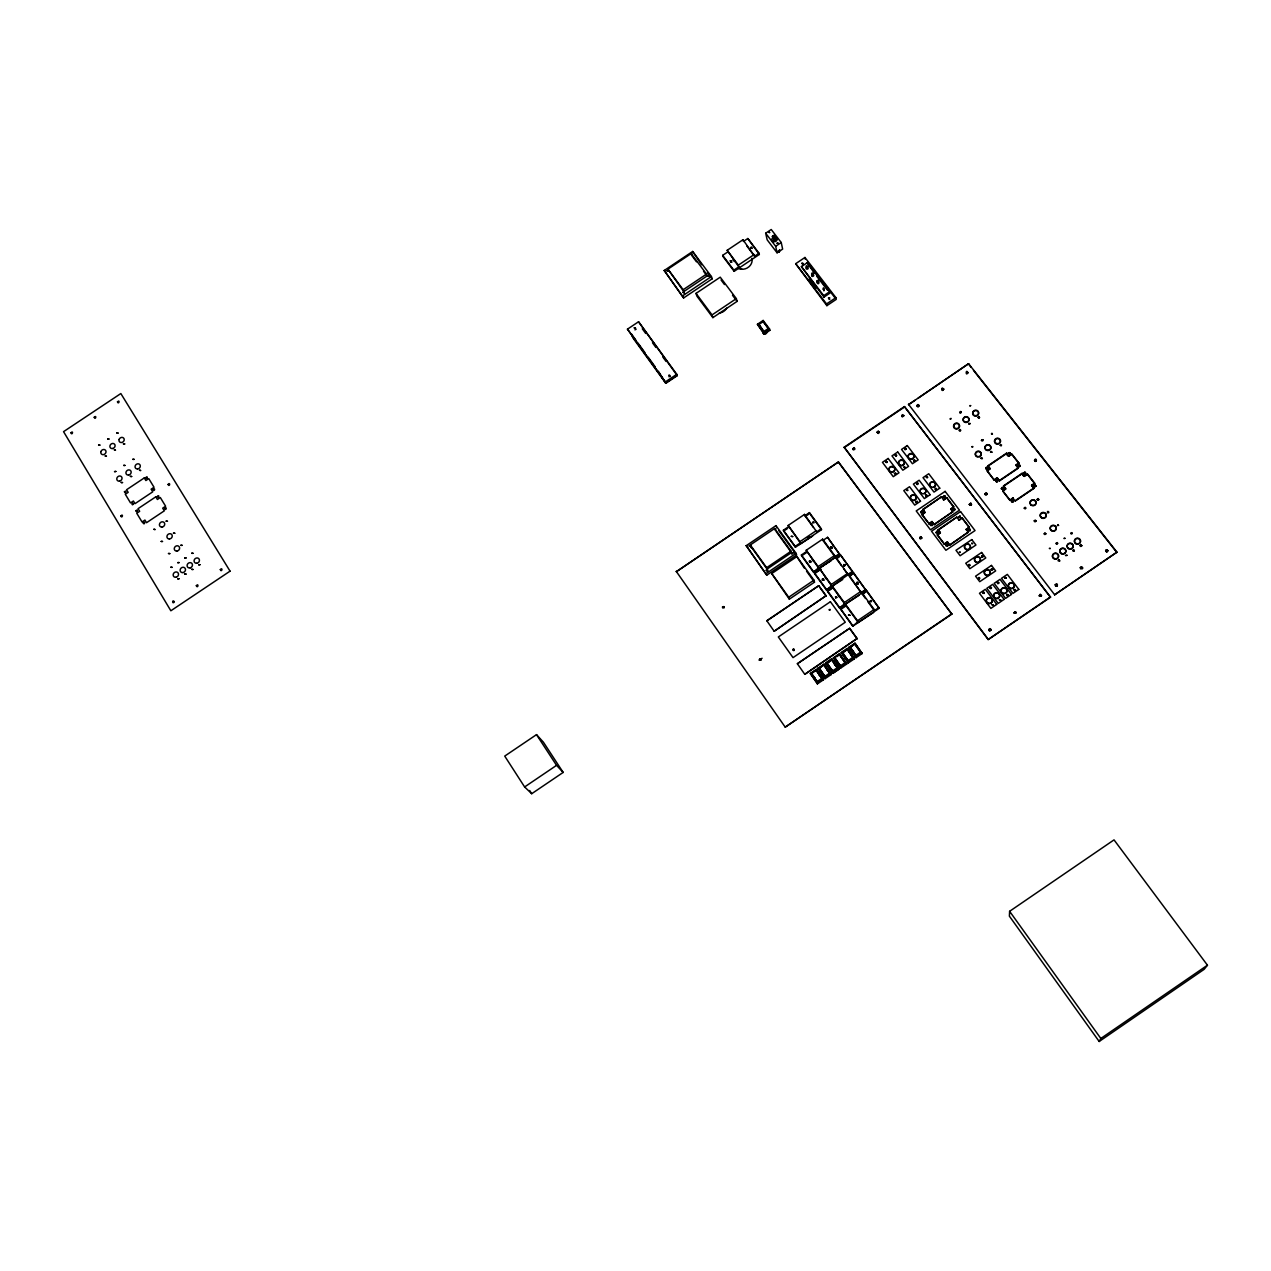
<?xml version="1.0" encoding="UTF-8"?>
<svg xmlns="http://www.w3.org/2000/svg" width="1271" height="1271" viewBox="0 0 1271 1271"><rect width="100%" height="100%" fill="white"/><g stroke="black" fill="none" stroke-linecap="round" stroke-linejoin="round"><path stroke-width="1.5" d="M792.77 649.576L794.248 649.735M794.248 649.545C793.644 652.976 791.912 647.098 794.296 649.688M994.24 479.755L997.258 477.705L994.24 480.152L987.122 470.572L990.141 468.522L987.98 465.742L1006.553 453.175C1007.22 460.404 1015.815 450.411 1008.729 455.955M691.329 254.899L692.393 254.073L692.06 255.233M1011.764 453.906L1018.929 463.057L1015.879 465.122L1018.039 468.316L999.435 480.915L997.258 477.705M1009.889 500.361L1012.923 497.93L1009.889 500.361L1002.724 491.114L1005.758 488.668L1003.566 485.856L1022.218 473.241C1022.869 480.502 1031.512 470.477 1024.41 476.037M1002.724 491.114L1005.742 489.065L1003.566 485.856M1008.713 456.368L1006.553 453.175M1070.881 533.232C1073.137 532.914 1069.658 534.964 1072.247 533.232M1057.361 525.622C1059.299 523.573 1056.725 525.209 1058.664 525.495M1015.879 465.122L1018.929 463.057M1012.923 497.93L1015.1 501.139L1033.784 488.493L1031.607 485.268L1034.673 483.202L1027.461 473.972M1033.958 485.601C1034.705 489.796 1037.39 483.536 1034.022 485.76M1034.34 520.633L1035.388 520.109L1035.801 521.046M1035.992 486.285L1035.15 484.791L1033.943 485.999M1020.248 465.472L1019.326 466.934L1018.214 465.679M1006.155 577.828L1004.741 578.337L1006.203 577.844M1006.203 577.67L1004.773 577.447L1006.139 578.019M1107.883 550.534C1106.008 555.348 1104.912 546.88 1107.756 550.629M991.332 569.583L992.778 568.915L991.38 569.773M995.67 481.328C996.512 477.26 999.07 483.441 995.733 481.169M1000.134 445.12C1002.628 446.486 999.228 444.929 1001.548 444.977M1001.373 488.684L1002.311 487.238L1003.423 488.477M1003.439 488.08L1002.771 489.478L1001.437 488.541M981.466 440.274L982.848 439.782L981.434 440.513M981.482 556.634L982.34 555.506L982.96 556.666M985.803 467.919L986.916 469.412L987.837 467.95M992.46 434.062C991.221 431.775 991.094 435.699 992.333 433.554M1024.394 476.45L1022.218 473.241M968.486 530.198C969.01 526.305 972.093 531.898 968.661 530.293M968.55 565.388L969.995 565.071L968.677 565.373M968.597 565.563C969.169 561.814 970.885 567.946 968.581 565.214M955.014 509.258L954.092 510.704L952.98 509.21M958.636 517.249L960.066 515.899L960.24 517.933M967.851 372.467C965.69 377.503 965.61 367.684 968.057 372.959M950.152 419.001C951.772 419.223 951.201 417.635 950.263 418.89M1039.233 595.749L1040.298 594.224L1041.505 595.845L1039.44 596.274L1039.98 594.637L1041.521 595.559M932.421 524.542L932.215 525.622M936.616 489.303C934.821 486.65 935.71 491.972 936.489 488.779M936.028 532.549L936.934 531.119L938.077 532.342M938.062 532.597L936.965 531.485L936.092 532.787M927.639 477.324C924.51 475.433 929.387 479.66 926.146 477.07M916.995 405.37C917.741 409.739 920.744 403.257 917.122 405.544M916.169 502.744L915.883 501.711M915.914 502.283L917.074 501.282L915.962 502.458M918.012 483.441L917.376 484.585L916.55 483.584M917.201 501.41L917.201 502.633M829.296 610.016C830.297 608.015 830.773 611.335 829.2 609.683M903.824 415.474L902.315 416.952L902.346 414.632L903.713 415.998L901.822 416.189M1009.619 911.307L1009.381 916.153L1099.177 1041.489L1204.177 969.312L1207.45 965.197L1114.032 839.877L1009.619 911.307L1100.829 1038.486L1099.177 1041.489M885.633 462.199L886.237 461.039L887.079 462.056M1033.784 488.493L1031.607 485.268M869.857 601.533L871.016 600.754L871.556 601.755M870.27 601.866C871.207 598.498 871.159 602.232 870.031 601.199M857.194 583.993L857.432 582.785L858.243 583.897M1031.591 485.665L1034.673 483.202M843.737 565.309C847.122 566.008 843.499 564.801 844.246 566.215M854.843 448.441C850.347 450.935 856.908 445.343 852.746 448.806M835.571 597.99L836.922 597.497M760.662 658.934L761.011 660.269L760.741 659.093M822.242 580.227L823.211 579.274L823.926 580.259M823.719 580.275L822.925 579.465M943.606 389.228C941.176 392.088 941.541 386.432 943.638 389.403M759.851 660.316L759.502 659.363L760.646 659.093M879.341 431.965L878.388 433.49L877.165 432.156M877.212 432.585L878.166 431.044L879.405 432.378M722.802 607.57C724.422 605.52 721.896 608.92 723.755 606.712M739.833 267.418L740.278 268.61M731.889 262.255L731.159 261.524L730.539 262.398M1045.811 533.582L1045.588 534.456M669.086 376.836C671.708 374.468 666.989 374.723 669.483 375.994M984.898 494.149L985.962 492.64L987.09 493.752M987.138 493.625L986.36 495.07M978.368 578.353L979.448 577.685L979.512 578.909M1050.513 597.211L904.444 406.577L844.166 447.217L988.171 639.567L1050.513 597.211L904.444 406.577M919.648 538.094L920.681 536.616L921.888 537.983M1024.394 508.352C1025.888 504.809 1025.983 511.339 1024.41 507.955M1116.939 552.154L1054.66 594.78L1116.939 552.154L968.597 363.681L908.495 404.671L914.993 400.286M960.177 552.345C959.097 551.106 959.065 553.076 960.256 552.17M970.091 423.402C967.596 423.132 971.346 425.054 968.677 423.465M904.015 467.363C905.127 465.122 905.317 469.015 903.967 466.965M1037.247 499.614L1038.01 498.518L1038.757 499.582M1006.711 595.368C1008.094 591.968 1008.221 598.355 1006.711 595.019M978.241 417.015C979.782 420.812 979.655 413.838 978.257 417.794M971.759 543.654C973.078 542.51 972.823 544.751 971.68 543.13M913.611 460.896L914.278 459.784L915.041 460.674M990.522 452.142C992.889 450.331 989.696 452.54 991.888 452.047M991.968 452.285L990.506 451.729M926.972 495.293L926.464 496.357M925.526 495.15C927.782 497.533 925.415 492.481 925.908 496.294M970.663 405.608C969.296 405.29 969.439 406.641 970.583 405.703M100.886 451.713L100.79 452.365A2.764 2.415 -41.9 0 0 102.887 454.653A2.764 2.415 -41.9 0 0 105.827 452.683A2.764 2.415 -41.9 0 0 104.762 449.727L104.158 449.537A2.764 2.415 -41.9 0 0 100.886 451.698M906.112 448.981C904.888 446.312 904.428 451.062 906.096 448.885M971.854 446.931C973.411 445.708 973.046 447.773 971.965 446.598M1034.499 460.499C1035.881 456.241 1037.787 463.216 1034.546 460.356M907.033 490.225C908.145 491.273 908.463 489.081 907.017 490.59M969.36 504.38L970.774 502.998L971.552 504.682M1008.253 453.254C1012.288 451.332 1006.457 454.128 1010.286 453.032M1010.318 452.873L1009.253 454.224L1008.268 452.841M943.193 496.882L944.973 496.246M945.211 496.532L944.909 497.596M1058.457 560.257L1059.712 560.829L1058.362 560.034M1064.923 538.507C1063.096 538.523 1064.002 538.332 1064.939 538.141M1059.68 561.004L1059.045 559.717L1058.219 560.924M997.576 583.548C998.116 579.258 999.387 586.106 997.385 582.69M1056.153 543.003L1057.488 543.623L1056.09 543.734M1057.615 543.289C1057.488 540.779 1055.137 545.815 1057.567 543.464M1080.445 567.406L1080.62 568.82M1082.67 567.835L1082.431 568.725M990.03 587.98C991.873 584.708 991.11 591.317 990.077 587.456M1081.7 545.879L1081.049 544.751L1080.207 545.942M1081.748 545.497L1080.89 546.514L1080.239 545.402M1057.345 585.597L1057.329 584.422M1055.216 584.533L1055.645 585.772L1057.043 585.709M1014.083 589.76L1015.513 590.237M1015.545 590.062C1013.972 593.303 1013.988 587.123 1015.529 590.221M961.098 412.725C961.178 409.469 958.286 413.536 960.987 412.455M961.083 412.201L959.748 412.789L961.13 411.947M960.558 429.948C958.699 433.745 959.414 426.691 960.526 430.726M894.403 473.527C896.77 472.431 893.354 475.02 895.848 473.289M1013.321 501.791L1012.971 500.663L1011.525 500.885M895.324 455.304C897.676 456.48 893.894 453.969 896.627 455.574M945.846 545.323C947.531 541.51 948.087 548.516 945.815 544.957M947.864 545.164L947.689 546.006M1070.722 533.566L1071.612 532.613L1072.216 533.598M1035.325 521.777L1035.817 520.856M1018.389 466.139L1020.248 465.726L1018.198 465.837M991.602 570.059L991.396 568.868M1023.933 473.177C1025.363 469.285 1027.111 476.18 1023.981 473.67C1024.982 469.984 1026.809 475.767 1023.933 473.019M1003.423 488.334L1001.564 488.747M982.976 556.491C980.99 554.251 981.943 559.192 982.96 556.301M1107.867 550.82L1106.85 551.709L1105.595 550.74M985.803 468.316C986.725 464.757 989.188 470.334 985.978 468.618M960.59 517.551L959.827 516.201L958.684 517.504M982.372 458.307C979.417 457.131 984.119 459.482 980.91 458.291M938.03 532.231L937.41 533.343M952.996 509.592C953.933 506.065 956.348 511.673 953.155 509.925M935.234 488.906C937.378 490.892 935.52 485.983 935.202 489.446M930.436 524.859L932.279 524.446M926.209 476.72L927.608 477.149M917.042 405.799L917.98 404.512L919.14 405.576M919.155 405.671L918.17 406.529L916.979 405.64M885.633 462.024L887.031 461.881M831.79 548.452L831.758 547.451L830.614 547.706M822.559 579.687C825.594 579.624 821.288 577.113 822.559 580.227M810.977 562.449L809.484 561.893M750.939 248.401C753.576 245.939 748.667 247.289 752.321 248.401M1044.285 533.852C1045.112 531.04 1046.605 535.679 1044.349 533.836M984.93 493.879L986.963 493.498M987.106 493.895L984.946 494.022M1050.291 548.373C1049.115 547.88 1049.004 548.881 1050.275 548.564M982.801 592.365L984.024 593.525L982.912 592.572M1024.41 508.162L1025.872 508.098L1024.442 508.146M1072.899 550.645C1073.916 548.834 1075.488 551.121 1073.089 550.327M1038.55 500.091C1039.011 497.422 1035.913 500.44 1038.566 499.694M811.676 275.076C810.787 277.904 815.696 275.759 812.947 274.52M969.392 504.651L970.79 503.38L971.251 505.143M945.163 496.786L943.289 496.977M998.847 582.96L997.576 583.198M991.491 587.917L990.045 587.822M1016.196 613.162C1010.667 612.654 1019.437 611.637 1014.099 612.924M1057.202 585.852C1057.107 580.402 1053.357 588.362 1057.25 585.502M990.919 630.003C987.456 632.704 989.871 625.697 990.983 630.051M894.498 473.575L895.753 473.368M792.929 649.719L794.073 649.386M1048.543 512.817L1047.352 512.785M982.896 556.476L981.752 556.746M1035.929 486.126L1034.149 486.316M970.313 530.706L969.694 529.133L968.55 530.436M937.95 532.47L936.187 532.644M1000.182 445.358L1001.421 445.644M922.587 512.134L921.014 512.499M980.974 458.338L982.388 458.545M916.661 483.631L917.916 483.504M856.892 583.039L857.258 581.959L857.623 582.738M857.973 584.088L857.814 582.754L856.797 584.056M915.978 501.918L917.122 501.664M844.008 565.118L843.69 566.167M901.79 415.601L903.665 415.41M831.838 548.437L831.488 547.102L831.234 548.437M854.811 449.378L853.349 449.902L852.666 448.663M812.471 522.937C815.918 520.729 810.326 522.524 814.091 522.794M723.962 608.031L723.962 607.014M802.303 264.972L803.336 264.972M921.713 538.141L919.664 537.998M984.119 593.017C981.736 594.542 983.643 590.141 984.215 593.017M1008.125 595.352L1006.743 595.209L1008.11 594.987M978.32 417.269L979.591 417.476L978.32 417.524M925.638 495.372L926.909 495.34M822.973 289.407C824.164 283.814 823.465 294.999 824.148 289.057M971.425 504.539L969.487 504.523M997.513 582.69L998.799 582.769M990.157 587.631L991.459 587.726M1080.525 567.501L1082.606 567.915M1080.318 545.418L1081.685 545.688L1080.318 545.752M1014.163 589.935L1015.465 590.046M988.917 629.336C992.333 627.302 990.014 633.594 988.727 629.828M1055.311 584.628L1057.138 584.549M960.431 430.456L959.176 430.265L960.511 430.202M1013.209 501.616L1011.351 501.203M992.524 570.091L992.826 569.09L991.38 569.408M1035.658 521.174L1034.387 520.983L1035.754 520.872M960.431 517.376L958.795 517.345M1041.283 596.004L1039.328 595.67M1105.786 550.311L1107.613 550.391M806.45 267.482C804.336 269.674 809.659 269.77 807.816 267.482M828.978 299.352L829.772 299.336M1100.829 1038.486L1207.45 965.197M988.171 639.567L1050.545 596.877M818.46 567.851L818.127 566.644L834.618 555.491L822.655 539.158L806.211 550.264L818.46 567.851L813.519 572.188L839.718 554.49L827.564 537.315L822.973 540.429L834.904 556.73L839.511 553.616M852.603 571.457L826.5 590.062L831.472 585.74L819.175 568.073L835.667 556.92L847.979 574.571L852.603 571.457L840.56 555.046L835.953 558.16L841.418 565.627M831.234 560.622L817.555 569.456M826.5 590.062L814.552 573.618L819.493 569.281M814.552 573.618L817.253 571.791M817.825 571.41L821.114 569.186M836.715 558.636L839.416 556.809M789.339 599.165L788.719 597.227L813.948 580.164L796.869 556.603L771.735 573.571L789.339 599.165L814.489 582.166L813.948 580.164M927.83 522.381L921.999 514.66L925.018 512.61L922.841 509.417L941.461 496.834L943.638 500.027L946.657 497.581L943.638 500.027M922.889 509.798L941.461 496.834M994.24 480.152L987.122 470.969L990.141 468.935L987.98 466.139L1006.553 453.588M921.999 514.66L924.986 512.229L922.841 509.417M766.842 620.788L818.762 585.677L826.055 595.734L774.166 631.242L766.842 620.788L818.762 585.677M524.621 786.956L556.555 765.349L563.164 772.418L531.707 793.708L524.621 786.956L504.73 756.102L536.505 734.638L543.368 742.137L563.164 772.418M831.472 585.74L831.17 584.549L847.709 573.364M842.752 579.481L830.551 587.329M839.575 608.078L827.548 591.508L832.521 587.186L832.219 585.995L844.294 602.597L844.58 603.757L839.575 608.078L865.932 590.221L853.651 572.887L849.028 576.017L848.758 574.794L861.134 592.54L865.773 589.41M829.185 590.395L832.473 588.171M849.775 576.462L853.651 572.887M931.993 521.507L928.99 523.938L931.993 521.507L934.169 524.716L952.789 511.705L934.137 524.335M953.695 506.811L950.66 509.274L953.695 506.811L946.657 497.581M826.055 595.734L774.166 631.242M999.435 480.517L1018.055 467.919M944.401 544.338L947.419 541.907L944.401 544.338L937.347 534.996L940.381 532.946L938.205 529.721L956.888 517.09L959.065 520.3L962.115 517.837L959.065 520.3M938.236 530.102L956.888 517.09M1003.566 486.253L1022.202 473.638M937.347 534.996L940.349 532.565L938.205 529.721M759.121 660.253L762.092 658.251M844.294 602.597L860.896 591.365M858.91 595.384L843.642 605.314M852.73 626.206L840.433 608.714L845.628 605.203L845.358 604.043L857.512 620.756L857.766 621.884L852.73 626.206L879.182 608.285L866.838 590.856L862.199 593.986L865.519 598.53M840.624 609.524L845.279 606.362M862.93 594.415L866.838 590.856M969.217 527.163L966.151 529.61L969.217 527.163L962.115 517.837M949.596 545.132L968.311 532.088L949.596 545.132L947.435 542.288M1015.116 500.758L1033.816 488.096M857.512 620.756L874.162 609.476L861.945 592.81L862.199 593.986M867.728 601.548L874.384 610.636L879.039 607.474M797.362 663.732L849.663 628.287L857.083 638.519L804.781 674.329L797.362 663.732L849.663 628.287M873.638 612.415L856.813 623.441M857.083 638.519L804.781 674.329M825.673 662.795L831.695 658.712L838.526 668.212L838.781 669.182L832.759 673.265L825.673 662.795L832.855 673.408L839.035 669.213L832.235 659.728L826.96 663.24L832.505 670.977L837.224 667.783L831.504 659.442L826.96 663.24M816.792 670.182L823.576 679.699L817.396 683.893L810.31 673.423L816.332 669.34L823.417 679.794L816.332 669.34M818.047 668.181L824.069 664.098L831.313 674.456L825.117 678.65L818.047 668.181L825.117 678.65M833.506 657.711L839.527 653.628L846.772 663.97L840.576 668.165L833.506 657.711L840.576 668.165M842.53 652.897L847.074 649.1L852.793 657.441L848.091 660.618L842.53 652.897L847.662 649.274L854.493 658.743L848.313 662.922L841.227 652.468L847.249 648.385L854.334 658.839L848.647 650.959M854.986 643.158L862.215 653.501L856.034 657.695L849.203 648.226L848.949 647.241L854.986 643.158L862.056 653.612M811.406 673.28L816.125 670.087L821.829 678.428L817.126 681.621L811.406 673.28L817.126 681.621M819.16 668.022L823.862 664.844L829.582 673.169L824.863 676.363L819.16 668.022L824.863 676.363M834.634 657.536L839.337 654.343L845.056 662.684L840.353 665.861L834.634 657.536L840.353 665.861M850.108 647.05L854.811 643.857L860.531 652.182L855.828 655.375L850.108 647.05L855.828 655.375M825.959 663.764L831.965 659.681L831.695 658.712M810.612 674.377L816.125 670.087M818.333 669.134L823.862 664.844M836.779 656.646L839.94 654.501L839.527 653.628M850.251 647.67L854.811 643.857M817.396 683.893L817.094 682.956L823.131 678.857M824.831 677.713L830.884 673.614L831.155 674.551L824.069 664.098M832.473 672.311L838.526 668.212M840.322 667.211L846.359 663.112L846.613 664.082L839.781 654.597M848.313 662.922L848.059 661.953L854.096 657.87M856.034 657.695L855.796 656.71L861.833 652.627M951.82 613.798L785.224 727.139L951.836 614.131L838.447 461.945L676.394 571.68L838.447 461.945M844.246 447.63L904.491 407.006M918.234 398.093L968.597 363.681M746.252 545.672L775.961 525.622L796.059 553.33L796.552 555.062L766.778 575.159L746.252 545.672L766.778 575.159M751.431 548.103L750.303 544.957L774.611 528.545L791.039 551.217L791.976 554.347M821.273 528.768L821.495 529.657L795.424 547.261L795.169 546.387L800.317 542.924L788.163 525.447L804.527 514.405L816.697 531.866L821.273 528.768L809.436 512.626L804.861 515.708L813.472 527.449M795.424 547.261L783.667 531.071L783.397 530.198L788.528 526.734M783.667 531.071L787.686 528.371M806.418 515.724L809.675 513.532L809.436 512.626M800.317 542.924L799.952 541.668L816.363 530.579M812.646 536.044L799.443 544.544M776.168 531.5L791.452 552.615L767.096 569.074L766.635 567.692L791.039 551.217M766.206 573.491L796.059 553.33M813.519 572.188L801.651 555.84L801.413 554.982L806.561 551.503M801.651 555.84L806.545 552.535M758.644 324.661L763.108 321.658L762.886 320.753L768.272 328.538L763.807 331.524L758.422 323.755L763.807 331.524M764.141 334.194L763.776 332.748L769.495 328.887L763.156 320.451L757.421 324.296L764.141 334.194L769.861 330.349L769.495 328.887M823.989 297.096L823.735 295.682L829.55 291.774L807.196 262.747L801.413 266.624L823.989 297.096L829.804 293.204L829.55 291.774M826.881 305.66L826.563 303.928L835.905 297.652L804.94 257.473L795.678 263.701L826.881 305.66L836.207 299.4L835.905 297.652M664.24 270.485L692.663 251.467L711.426 276.538L712.125 278.857L683.623 297.938L664.24 270.485L683.623 297.938M667.91 269.15L691.17 253.58L706.517 274.091L707.073 275.982L683.782 291.583L667.91 269.15L683.163 289.724L684.529 293.871M759.057 253.263L759.343 254.454L734.161 271.327L733.844 270.151L738.816 266.831L727.171 250.308L742.963 239.742L754.624 256.234L759.057 253.263L747.825 238.519L743.408 241.474L742.963 239.742M734.161 271.327L723.008 256.535L722.675 255.344L727.632 252.039M765.666 233.229L771.227 229.511L781.236 242.523L782.634 249.084L777.089 252.802L767.176 239.838L765.666 233.229L775.66 246.272L777.089 252.802M683.163 289.724L706.517 274.091M627.493 329.157L638.55 321.754L676.76 374.278L677.268 375.66L666.131 383.127L627.493 329.157L666.131 383.127M682.877 295.666L711.426 276.538M772.45 236.342L774.214 235.151L775.389 236.708L776.009 239.488L774.246 240.664L772.45 236.342L774.246 240.664M773.642 237.884L775.389 236.708M696.031 293.394L720.244 277.173L736.338 298.621L737.101 301.37L712.872 317.623L696.905 296.143L696.031 293.394L712.03 314.922L712.872 317.623M738.816 266.831L738.356 265.131L754.211 254.518M775.66 246.272L781.236 242.523M779.314 251.912L779.552 249.958L779.314 251.912L778.329 250.625M712.03 314.922L736.338 298.621M665.607 381.761L676.76 374.278M635.802 340.056L631.29 333.812L632.942 337.927L665.559 382.984L675.473 376.327M922.047 513.023L922.095 510.878L920.744 512.467M835.619 597.656C839.003 596.814 833.474 596.464 836.239 597.211M741.644 268.785L740.58 268.769M669.563 376.137L670.453 376.502M810.263 561.464L809.611 562.402M892.48 466.807L893.179 466.997A2.939 2.749 -10.7 0 1 894.593 470.62M759.724 659.999C761.949 659.776 757.294 658.839 760.773 659.236M978.765 578.591C981.18 578.798 977.621 575.652 978.765 578.941M947.483 544.655L945.91 545.831M1034.594 521.666L1034.34 520.808M969.09 530.976L968.534 530.071M985.518 495.023L984.898 493.752M970.011 423.672L968.756 423.974M914.85 460.388C912.594 460.245 916.613 462.437 913.563 460.499M905.985 448.742L904.936 449.712L906.048 448.472M969.9 505.302L969.376 504.269M943.67 497.724L943.193 496.739M774.69 529.483L775.946 528.736L774.595 529.324M768.049 571.283L766.89 571.33L768.113 571.362M982.753 440.036C979.909 439.21 983.373 442.928 982.753 439.623M1048.559 511.959C1046.112 512.277 1048.368 510.307 1048.702 512.308M917.884 483.107L916.598 483.79L918.043 483.822M885.696 462.12C887.253 463.168 887.317 462.136 885.569 461.802M1045.652 533.598L1044.46 533.518L1044.524 534.519M1037.358 499.964L1037.263 499.233M968.613 364.142L971.06 367.255M973.507 370.369L1116.875 552.52M1011.764 454.319L1018.913 463.454M1027.445 474.385L1034.658 483.6M997.258 478.103L999.435 480.915M1002.724 490.717L1009.889 499.98M807.673 262.366L815.998 273.17M824.323 283.973L835.015 297.859M814.52 273.36L807.196 262.747M816.872 276.411L827.453 290.153M908.447 404.242L1054.66 594.78M801.413 266.624L823.735 295.682M809.087 279.016L816.109 288.167M795.678 263.701L826.563 303.928M774.833 237.947L776.009 239.488M946.688 497.962L953.727 507.193M962.131 518.218L969.217 527.529M759.343 254.454L747.825 238.519M950.644 508.877L952.821 512.086M966.135 529.229L968.327 532.454M746.776 245.907L754.624 256.234M727.171 250.308L738.356 265.131M947.419 541.907L949.58 544.766M932.024 521.888L934.169 524.716M921.952 514.278L928.958 523.557M937.315 534.63L944.369 543.972M722.675 255.344L733.844 270.151M763.108 321.658L769.861 330.349M757.421 324.296L763.776 332.748M721.038 279.97L724.486 284.561M732.509 295.269L737.101 301.37M844.166 447.217L988.155 639.249M701.576 264.781L692.663 251.467M707.439 272.614L712.125 278.857M691.774 255.503L696.476 261.81M703.546 271.263L707.073 275.982M838.526 462.342L951.836 614.131M810.739 514.993L821.495 529.657M839.718 554.49L827.564 537.315M852.777 572.3L840.56 555.046M853.826 573.729L865.932 590.221M866.997 591.666L879.182 608.285M843.61 568.614L847.979 574.571M850.124 577.511L861.134 592.54M788.163 525.447L799.952 541.668M806.211 550.264L818.127 566.644M819.175 568.073L831.17 584.549M832.521 587.186L844.58 603.757M845.628 605.203L857.766 621.884M677.268 375.66L638.55 321.754M642.3 328.76L645.684 333.431M652.484 342.773L655.884 347.444M662.668 356.786L666.068 361.457M783.397 530.198L795.169 546.387M801.413 554.982L813.297 571.346M814.33 572.776L826.293 589.251M827.342 590.681L839.384 607.268M840.433 608.714L852.555 625.411M778.742 530.484L796.552 555.062M818.858 586.026L826.15 596.067M849.743 628.621L857.162 638.836M804.273 568.058L796.869 556.603M806.545 571.203L814.489 582.166M638.058 343.17L644.842 352.528M648.226 357.215L654.994 366.572M658.394 371.243L665.559 382.984M854.954 644.476L860.531 652.182M848.949 647.241L855.796 656.71M852.793 657.441L847.074 649.1M841.227 652.468L848.059 661.953M845.056 662.684L839.337 654.343M771.735 573.571L788.719 597.227M750.303 544.957L766.635 567.692M750.811 546.371L767.096 569.074M831.965 659.681L837.653 667.593M837.224 667.783L831.504 659.442M824.037 665.432L829.582 673.169M816.3 670.675L821.829 678.428M810.31 673.423L817.094 682.956M676.22 571.33L785.224 727.139M1016.149 612.336L1014.909 611.732L1014.004 613.003M842.371 652.293L848.091 660.618M826.786 662.636L832.505 670.977M536.505 734.638L556.555 765.349M529.642 790.498L531.707 793.708M947.642 544.465L947.88 545.529M1003.359 488.239L1002.041 487.683L1001.437 488.922M987.774 468.109L986.455 467.569L985.851 468.808M954.966 509.401L953.647 508.845L953.043 510.084M932.406 524.669C929.768 521.332 930.912 528.291 932.358 524.288M930.594 525.574L930.388 524.732M922.667 511.784L921.348 511.228L920.871 512.69M636.135 329.237L634.896 329.856M723.739 606.521L724.105 607.331M1072.946 550.645L1074.297 551.153L1072.915 550.47M945.1 496.055L945.243 496.929M945.211 496.675L943.972 495.579L943.225 497.136M774.611 528.545L775.072 530.007M775.961 525.622L776.502 527.417M804.527 514.405L804.861 515.708M1020.248 465.885L1019.135 464.63L1018.262 466.33M763.156 320.451L763.521 321.913M847.249 648.385L847.503 649.37M822.655 539.158L822.973 540.429M835.667 556.92L835.953 558.16M834.618 555.491L834.904 556.73M722.405 606.998L722.722 607.84M804.94 257.473L805.29 259.284M874.162 609.476L874.384 610.636M896.579 455.161L896.023 456.353L895.134 455.225M988.377 575.413A3.019 2.844 -2.5 0 1 984.31 572.538A3.019 2.844 -2.5 0 1 988.806 570.266A3.019 2.844 -2.5 0 1 989.076 575.064M921.268 493.656A2.971 2.764 -8.5 0 1 920.887 489.43A2.971 2.764 -8.5 0 1 925.415 489.732A2.971 2.764 -8.5 0 1 924.224 493.847M908.193 456.067A2.939 2.733 -9.7 0 1 910.926 453.858L911.688 453.89A2.939 2.733 -9.7 0 1 913.992 456.877A2.939 2.733 -9.7 0 1 910.957 459.339A2.939 2.733 -9.7 0 1 908.13 456.782L908.145 455.669A2.955 2.749 -9.7 0 1 910.878 453.445L911.657 453.493A2.955 2.749 -9.7 0 1 913.944 456.464A2.955 2.749 -9.7 0 1 910.91 458.926A2.955 2.749 -9.7 0 1 908.082 456.384M894.18 471.239A2.939 2.749 -10.7 0 1 892.178 472.24M891.416 472.224A2.939 2.749 -10.7 0 1 889.001 469.809L889.033 469.126A2.939 2.749 -10.7 0 1 892.449 466.791M904.301 463.772A2.939 2.749 -10.2 0 1 899.344 464.979M898.899 464.408A2.939 2.749 -10.2 0 1 900.456 460.499A2.939 2.749 -10.2 0 1 904.348 462.342M970.424 547.467A3.003 2.828 -4.5 0 1 968.502 549.66M966.961 549.803A3.003 2.828 -4.5 0 1 964.467 546.816A3.003 2.828 -4.5 0 1 967.438 544.195A3.003 2.828 -4.5 0 1 970.456 546.721M931.325 487.381A2.971 2.764 -8 0 1 930.34 483.107A2.971 2.764 -8 0 1 935.027 483.234A2.971 2.764 -8 0 1 933.581 487.444M990.617 603.407A3.035 2.876 -1.4 0 1 986.296 600.818A3.035 2.876 -1.4 0 1 990.617 598.196A3.035 2.876 -1.4 0 1 991.285 602.994M976.064 562.29A3.019 2.844 -3.5 0 1 975.286 557.858A3.019 2.844 -3.5 0 1 980.036 558.255A3.019 2.844 -3.5 0 1 978.352 562.481M1044.127 518.282A3.019 2.812 -1 0 1 1040.234 515.216A3.019 2.812 -1 0 1 1044.857 513.214A3.019 2.812 -1 0 1 1044.841 517.964M1053.754 558.636A3.05 2.844 1 0 1 1053.135 554.474A3.05 2.844 1 0 1 1057.615 554.251A3.05 2.844 1 0 1 1057.456 558.462M1056.789 558.859A3.05 2.844 1 0 1 1054.469 558.97M953.6 426.119A2.955 2.733 -7.7 0 0 956.285 428.549A2.955 2.733 -7.7 0 0 959.383 426.452A2.955 2.733 -7.7 0 0 957.762 423.307L957.063 423.116A2.955 2.733 -7.7 0 0 953.631 425.404L953.615 426.548A2.955 2.733 -7.6 0 0 956.3 428.963A2.955 2.733 -7.6 0 0 959.398 426.881A2.955 2.733 -7.6 0 0 957.778 423.736L957.079 423.545A2.955 2.733 -7.6 0 0 953.647 425.833M985.216 449.044A2.971 2.749 -5.6 0 1 987.901 445.072A2.971 2.749 -5.6 0 1 990.602 448.949A2.971 2.749 -5.6 0 1 985.645 449.632M977.383 456.94A2.971 2.749 -6 0 1 975.969 452.635A2.971 2.749 -6 0 1 980.831 452.826A2.971 2.749 -6 0 1 978.924 457.004M1051.308 530.643A3.035 2.828 -0.1 0 1 1051.895 525.892A3.035 2.828 -0.1 0 1 1056.249 528.386A3.035 2.828 -0.1 0 1 1051.975 531.024M972.68 413.123A2.955 2.717 -6.9 0 0 975.54 415.649A2.955 2.717 -6.9 0 0 978.575 413.186A2.955 2.717 -6.9 0 0 976.239 410.231L975.477 410.199A2.955 2.717 -6.9 0 0 972.744 412.408L972.696 413.552A2.955 2.717 -6.9 0 0 975.556 416.078A2.955 2.717 -6.9 0 0 978.575 413.615A2.955 2.717 -6.9 0 0 976.255 410.66L975.477 410.628A2.955 2.717 -6.9 0 0 972.76 412.837M1064.177 553.854A3.05 2.844 1.2 0 1 1059.76 551.376A3.05 2.844 1.2 0 1 1064.002 548.691A3.05 2.844 1.2 0 1 1064.828 553.425M726.631 308.138A8.833 8.007 -19.6 0 1 719.338 313.031M774.357 236.899A2.669 2.399 -17.1 0 1 777.01 240.044A2.669 2.399 -17.1 0 1 772.625 241.093A2.669 2.399 -17.1 0 1 773.674 237.057M751.924 258.331A9.437 8.5 -18.4 0 1 749.08 266.672L747.078 268.07A9.437 8.5 -18.4 0 1 737.736 268.181M734.463 261.524A9.485 8.532 -18.4 0 1 733.065 259.745M853.651 653.167A3.035 2.923 -11.3 0 1 852.603 651.197M853.508 651.673A2.256 2.161 -11.3 0 1 853.381 651.117M845.93 658.394A3.035 2.923 -12 0 1 845.406 657.838M839.623 664.256A3.035 2.923 -12.8 0 1 837.16 661.651M831.806 669.356A3.035 2.923 -13.6 0 1 831.043 669.134M830.392 668.721A3.035 2.923 -13.6 0 1 829.852 668.165M834.332 664.209A3.035 2.923 -13.6 0 1 835.222 665.448M822.766 674.107A3.035 2.923 -14.4 0 1 821.876 672.867M826.722 669.595A3.035 2.923 -14.4 0 1 827.246 670.151M815.029 679.35A3.035 2.923 -15.3 0 1 814.044 676.585M818.985 674.822A3.035 2.923 -15.3 0 1 819.525 675.394M815.156 678.349A2.256 2.161 -15.3 0 1 814.902 677.84M761.949 330.142A2.876 2.621 -17.7 0 1 760.979 328.363M762.076 329.237A2.129 1.954 -17.7 0 1 761.822 328.776M766.604 330.921A2.129 1.938 -17.7 0 1 766.175 333.558A2.129 1.938 -17.7 0 1 763.331 333.526A2.129 1.938 -17.7 0 1 763.267 330.889M809.468 536.823A9.818 9.247 -16.2 0 1 807.387 538.284M813.71 561.544A9.882 9.342 -14.9 0 1 812.233 559.574M826.674 579.354A9.914 9.39 -13.9 0 1 825.181 577.384M839.734 597.306A9.946 9.453 -12.7 0 1 838.225 595.321M168.042 484.489C169.837 487.81 170.505 481.201 168.042 484.489M114.565 471.605L115.852 471.446L114.565 471.605M145.815 477.61C147.42 480.66 148.103 474.623 145.815 477.61M1067.068 555.332L1065.559 555.475L1067.068 555.332M816.872 281.098C818.683 284.704 819.731 277.952 816.872 281.098M817.174 282.686C818.969 286.293 820.017 279.556 817.174 282.686M997.719 480.724C996.925 484.791 994.335 478.579 997.656 480.867M999.356 599.864L1000.833 600.103L999.356 599.864M177.733 578.813L179.052 578.718L177.733 578.813M184.74 558.033L186.059 557.937L184.74 558.033M791.754 552.678L793.199 552.869L791.754 552.678M888.985 468.713L888.953 469.412A2.939 2.749 -10.7 0 0 891.607 471.859A2.939 2.749 -10.7 0 0 894.72 469.762A2.939 2.749 -10.7 0 0 893.132 466.584L892.433 466.393A2.939 2.749 -10.7 0 0 888.985 468.697M177.765 562.656L179.084 562.576L177.765 562.656M848.52 615.069L849.981 615.307L848.52 615.069M196.322 585.693C197.942 589.236 199.007 582.452 196.322 585.693M843.658 564.61L845.104 564.832L843.658 564.61M830.614 546.816L832.076 547.038L830.678 546.641M943.622 388.958C942.288 393.708 940.302 385.621 943.622 388.958M198.657 564.769L199.976 564.689L198.657 564.769M707.359 276.029L708.741 276.014L707.359 276.029M809.357 561.194L810.803 561.417L809.357 561.194M807.895 266.56C805.766 270.342 805.131 263.351 807.895 266.56M791.277 536.33L792.723 536.553L791.277 536.33M174.318 601.644C172.459 605.393 171.807 598.689 174.318 601.644M801.89 263.304L803.002 263.431L801.89 263.304M777.074 243.222L778.122 243.222L777.074 243.222M768.78 232.418L769.813 232.545L768.828 232.291M730.205 260.889L731.588 260.889L730.205 260.889M634.229 327.95L635.579 328.125L634.293 327.791M105.191 456.035L106.462 456.146L105.255 455.876M107.685 439.083L108.956 439.019L107.685 439.083M143.194 522.889C144.529 526.13 145.72 520.046 143.194 522.889M767.636 570.028L766.191 570.25L767.636 570.028M191.699 553.282L193.017 553.314L191.699 553.282M813.472 273.885C811.073 277.523 810.977 270.485 813.472 273.885M180.816 545.307L182.118 545.338L180.816 545.307M184.708 574.047L186.011 574.079L184.708 574.047M173.46 533.216L174.763 533.264L173.46 533.216M164.737 508.479C165.897 511.784 167.391 505.763 164.737 508.479M161.179 541.43L162.481 541.462L161.179 541.43M153.156 489.494C154.299 492.767 155.793 486.777 153.156 489.494M157.366 496.405C158.525 499.694 160.019 493.688 157.366 496.405M133.487 503.84C131.549 507.065 131.469 501.044 133.487 503.84M139.524 470.334L140.779 470.524L139.603 470.175M135.886 510.735C137.03 514.024 138.555 508.019 135.886 510.735M220.312 569.551C221.583 573.253 223.283 566.564 220.312 569.551M124.447 491.766C125.575 495.039 127.084 489.065 124.447 491.766M132.82 459.324L134.091 459.355L132.82 459.324M682.908 292.362L684.275 292.457L682.908 292.362M123.7 465.408L124.971 465.44L123.7 465.408M121.238 482.535L122.509 482.551L121.238 482.535M829.629 297.954L828.501 297.986L829.629 297.954M117.472 401.843C118.696 405.322 120.316 398.951 117.472 401.843M98.614 445.088L99.869 445.104L98.614 445.088M70.938 432.744C72.129 436.239 73.782 429.852 70.938 432.744M94.213 417.269C95.373 420.78 97.089 414.41 94.213 417.269M168.503 553.505L169.79 553.616L168.503 553.505M119.109 439.48L118.981 440.147A2.764 2.415 -41.2 0 0 121.206 442.53A2.764 2.415 -41.2 0 0 124.129 440.227A2.764 2.415 -41.2 0 0 122.413 437.446L121.746 437.399A2.764 2.415 -41.2 0 0 119.109 439.48M120.84 515.819C121.905 519.489 123.859 512.976 120.84 515.819M170.838 567.247L172.125 567.359L170.838 567.247M749.112 546.022L750.494 546.403L749.191 545.847M153.918 529.324L155.173 529.61L153.998 529.165M992.047 604.774L993.477 605.234L992.047 604.774M666.941 270.755L668.276 270.914L666.941 270.755M1080.398 567.756C1082.67 571.41 1082.956 564.102 1080.398 567.756M114.311 449.886L115.534 450.156L114.39 449.743M191.714 569.344L193.017 569.487L191.714 569.344M166.151 521.142L167.438 521.285L166.151 521.142M123.43 443.833L124.685 443.944L123.43 443.833M130.405 476.387L131.66 476.514L130.405 476.387M116.805 432.918L118.044 433.077L116.805 432.918M877.324 432.061C878.436 435.222 880.342 429.789 877.324 432.061M919.775 537.569C920.299 541.859 923.413 535.313 919.775 537.569M1034.658 459.991C1034.912 464.249 1038.439 457.973 1034.658 459.991M1011.541 500.488C1011.001 505.254 1015.545 498.995 1011.541 500.488M996.734 604.392L990.872 608.38L979.48 593.287L985.327 589.315L996.734 604.392M1004.09 599.388L998.212 603.375L986.82 588.314L992.667 584.342L1004.09 599.388M1011.462 594.415L1005.583 598.387L994.16 583.325L1000.007 579.369L1011.462 594.415M1018.802 589.41L1012.939 593.382L1001.484 578.353L1007.347 574.381L1018.802 589.41M920.506 501.219L914.739 505.111L903.792 490.622L909.543 486.729L920.506 501.219M930.134 494.705L924.367 498.597L913.388 484.108L919.14 480.231L930.134 494.705M939.762 488.191L934.01 492.084L923.016 477.642L928.751 473.749L939.762 488.191M945.131 491.369L916.216 510.926L930.467 529.816L959.478 510.179L945.131 491.369M960.558 511.593L931.532 531.23L945.91 550.279L975.032 530.563L960.558 511.593M830.392 601.723L778.329 636.962L793.025 657.631L845.279 622.234L830.392 601.723M971.807 539.587L955.983 550.295L960.113 555.745L975.937 545.021L971.807 539.587M981.609 552.472L965.753 563.228L969.884 568.693L985.772 557.937L981.609 552.472M991.475 565.42L975.572 576.192L979.734 581.689L995.654 570.901L991.475 565.42M888.159 458.466L882.439 462.326L893.259 476.673L898.994 472.796L888.159 458.466M897.707 452.015L891.988 455.876L902.839 470.206L908.574 466.33L897.707 452.015M907.272 445.565L901.552 449.426L912.435 463.724L918.17 459.864L907.272 445.565M230.051 571.156L170.854 610.779L63.55 431.663L120.84 393.549L230.051 571.156M144.274 477.928L126.592 489.716L128.18 492.354L125.305 494.276L130.532 502.919L133.407 500.996L135.012 503.65L152.742 491.829L151.138 489.192L154.029 487.254L148.771 478.627L145.879 480.549L144.274 477.928M155.793 496.834L138.046 508.67L139.651 511.323L136.76 513.246L142.034 521.968L144.926 520.046L146.53 522.699L164.324 510.831L162.704 508.178L165.611 506.223L160.321 497.549L157.397 499.487L155.793 496.834M985.39 574.603A3.019 2.844 -2.5 0 0 990.3 572.856A3.019 2.844 -2.5 0 0 986.264 569.726A3.019 2.844 -2.5 0 0 985.39 574.603M911.672 499.805A2.971 2.78 -9 0 0 916.264 497.581A2.971 2.78 -9 0 0 912.006 495.007A2.971 2.78 -9 0 0 911.672 499.805M899.9 465.011A2.939 2.749 -10.2 0 0 904.38 462.644A2.939 2.749 -10.2 0 0 900.043 460.245A2.939 2.749 -10.2 0 0 899.9 465.011M911.72 500.202A2.955 2.78 -9 0 0 916.312 497.978A2.955 2.78 -9 0 0 912.038 495.388A2.955 2.78 -9 0 0 911.72 500.202M965.531 548.85A3.003 2.828 -4.6 0 0 970.409 547.102A3.003 2.828 -4.6 0 0 966.405 544.02A3.003 2.828 -4.6 0 0 965.531 548.85M994.971 598.196A3.035 2.876 -1.1 0 0 999.689 595.988A3.035 2.876 -1.1 0 0 995.32 593.239A3.035 2.876 -1.1 0 0 994.971 598.196M1002.533 593.335A3.035 2.86 -0.8 0 0 1007.061 590.793A3.035 2.86 -0.8 0 0 1002.469 588.378A3.035 2.86 -0.8 0 0 1002.533 593.335M1009.412 588.044A3.035 2.86 -0.5 0 0 1014.353 586.312A3.035 2.86 -0.5 0 0 1010.302 583.151A3.035 2.86 -0.5 0 0 1009.412 588.044M994.986 597.847A3.035 2.876 -1.1 0 0 999.689 595.638A3.035 2.876 -1.1 0 0 995.32 592.89A3.035 2.876 -1.1 0 0 994.986 597.847M1002.549 592.985A3.035 2.876 -0.8 0 0 1007.061 590.443A3.035 2.876 -0.8 0 0 1002.469 588.028A3.035 2.876 -0.8 0 0 1002.549 592.985M931.293 486.984A2.971 2.764 -8 0 0 935.52 484.187A2.971 2.764 -8 0 0 930.88 482.217A2.971 2.764 -8 0 0 931.293 486.984M921.237 493.259A2.971 2.764 -8.5 0 0 925.892 491.162A2.971 2.764 -8.5 0 0 921.697 488.477A2.971 2.764 -8.5 0 0 921.237 493.259M1009.428 587.695A3.035 2.86 -0.5 0 0 1014.353 585.963A3.035 2.86 -0.5 0 0 1010.302 582.801A3.035 2.86 -0.5 0 0 1009.428 587.695M976.049 561.925A3.019 2.844 -3.6 0 0 980.481 559.304A3.019 2.844 -3.6 0 0 975.874 557.016A3.019 2.844 -3.6 0 0 976.049 561.925M987.583 602.819A3.035 2.876 -1.4 0 0 992.349 600.706A3.035 2.876 -1.4 0 0 988.044 597.863A3.035 2.876 -1.4 0 0 987.583 602.819M1041.203 517.281A3.019 2.812 -1.1 0 0 1046.192 515.819A3.019 2.812 -1.1 0 0 1042.347 512.515A3.019 2.812 -1.1 0 0 1041.203 517.281M1053.786 558.271A3.05 2.86 1 0 0 1058.552 556.158A3.05 2.86 1 0 0 1054.199 553.346A3.05 2.86 1 0 0 1053.786 558.271M1075.584 543.178A3.05 2.844 1.6 0 0 1080.509 541.446A3.05 2.844 1.6 0 0 1076.41 538.316A3.05 2.844 1.6 0 0 1075.584 543.178M1075.536 543.559A3.05 2.844 1.6 0 0 1080.461 541.811A3.05 2.844 1.6 0 0 1076.362 538.697A3.05 2.844 1.6 0 0 1075.536 543.559M1031.178 504.746A3.019 2.812 -2 0 0 1036.056 502.998A3.019 2.812 -2 0 0 1032.004 499.948A3.019 2.812 -2 0 0 1031.178 504.746M1031.146 505.143A3.019 2.812 -1.9 0 0 1036.024 503.38A3.019 2.812 -1.9 0 0 1031.988 500.329A3.019 2.812 -1.9 0 0 1031.146 505.143M1068.069 548.023A3.05 2.844 1.4 0 0 1073.137 546.657A3.05 2.844 1.4 0 0 1069.34 543.225A3.05 2.844 1.4 0 0 1068.069 548.023M1068.037 548.389A3.05 2.844 1.4 0 0 1073.105 547.023A3.05 2.844 1.4 0 0 1069.292 543.607A3.05 2.844 1.4 0 0 1068.037 548.389M986.217 449.712A2.971 2.749 -5.6 0 0 990.872 447.599A2.971 2.749 -5.6 0 0 986.63 444.945A2.971 2.749 -5.6 0 0 986.217 449.712M976.684 456.241A2.971 2.764 -6 0 0 981.276 454.017A2.971 2.764 -6 0 0 976.954 451.459A2.971 2.764 -6 0 0 976.684 456.241M1051.339 530.261A3.035 2.828 -0.1 0 0 1056.249 528.498A3.035 2.828 -0.1 0 0 1052.166 525.416A3.035 2.828 -0.1 0 0 1051.339 530.261M1061.158 553.314A3.05 2.844 1.2 0 0 1065.876 551.106A3.05 2.844 1.2 0 0 1061.476 548.373A3.05 2.844 1.2 0 0 1061.158 553.314M995.606 443.071A2.971 2.749 -5.3 0 0 1000.436 441.355A2.971 2.749 -5.3 0 0 996.48 438.352A2.971 2.749 -5.3 0 0 995.606 443.071M995.606 443.484A2.971 2.749 -5.3 0 0 1000.436 441.768A2.971 2.749 -5.3 0 0 996.48 438.765A2.971 2.749 -5.3 0 0 995.606 443.484M964.546 421.718A2.955 2.733 -7.3 0 0 969.026 419.351A2.955 2.733 -7.3 0 0 964.657 416.983A2.955 2.733 -7.3 0 0 964.546 421.718M964.562 422.147A2.955 2.733 -7.3 0 0 969.042 419.78A2.955 2.733 -7.3 0 0 964.673 417.412A2.955 2.733 -7.3 0 0 964.562 422.147M119.649 481.105A2.78 2.431 -42.3 0 0 121.555 476.8A2.78 2.431 -42.3 0 0 117.027 477.785A2.78 2.431 -42.3 0 0 119.649 481.105M137.618 468.967A2.78 2.431 -41.7 0 0 140.001 464.868A2.78 2.431 -41.7 0 0 135.441 465.329A2.78 2.431 -41.7 0 0 137.618 468.967M112.817 448.504A2.764 2.415 -41.6 0 0 114.565 444.199A2.764 2.415 -41.6 0 0 110.084 445.343A2.764 2.415 -41.6 0 0 112.817 448.504M128.721 475.02A2.78 2.431 -42 0 0 130.738 470.778A2.78 2.431 -42 0 0 126.194 471.636A2.78 2.431 -42 0 0 128.721 475.02M162.037 527.068A2.812 2.494 -43 0 0 164.404 522.889A2.812 2.494 -43 0 0 159.781 523.366A2.812 2.494 -43 0 0 162.037 527.068M190.221 567.867A2.828 2.526 -43.8 0 0 191.857 563.371A2.828 2.526 -43.8 0 0 187.266 564.642A2.828 2.526 -43.8 0 0 190.221 567.867M176.018 577.256A2.828 2.526 -44.3 0 0 178.067 572.887A2.828 2.526 -44.3 0 0 173.428 573.714A2.828 2.526 -44.3 0 0 176.018 577.256M169.393 538.983A2.812 2.494 -43.2 0 0 171.998 534.916A2.812 2.494 -43.2 0 0 167.391 535.107A2.812 2.494 -43.2 0 0 169.393 538.983M176.891 551.09A2.812 2.51 -43.5 0 0 179.275 546.88A2.812 2.51 -43.5 0 0 174.635 547.356A2.812 2.51 -43.5 0 0 176.891 551.09M183.04 572.57A2.828 2.526 -44.1 0 0 185.01 568.169A2.828 2.526 -44.1 0 0 180.371 569.09A2.828 2.526 -44.1 0 0 183.04 572.57M196.719 563.275A2.828 2.526 -43.5 0 0 199.102 559.049A2.828 2.526 -43.5 0 0 194.447 559.51A2.828 2.526 -43.5 0 0 196.719 563.275"/></g></svg>
